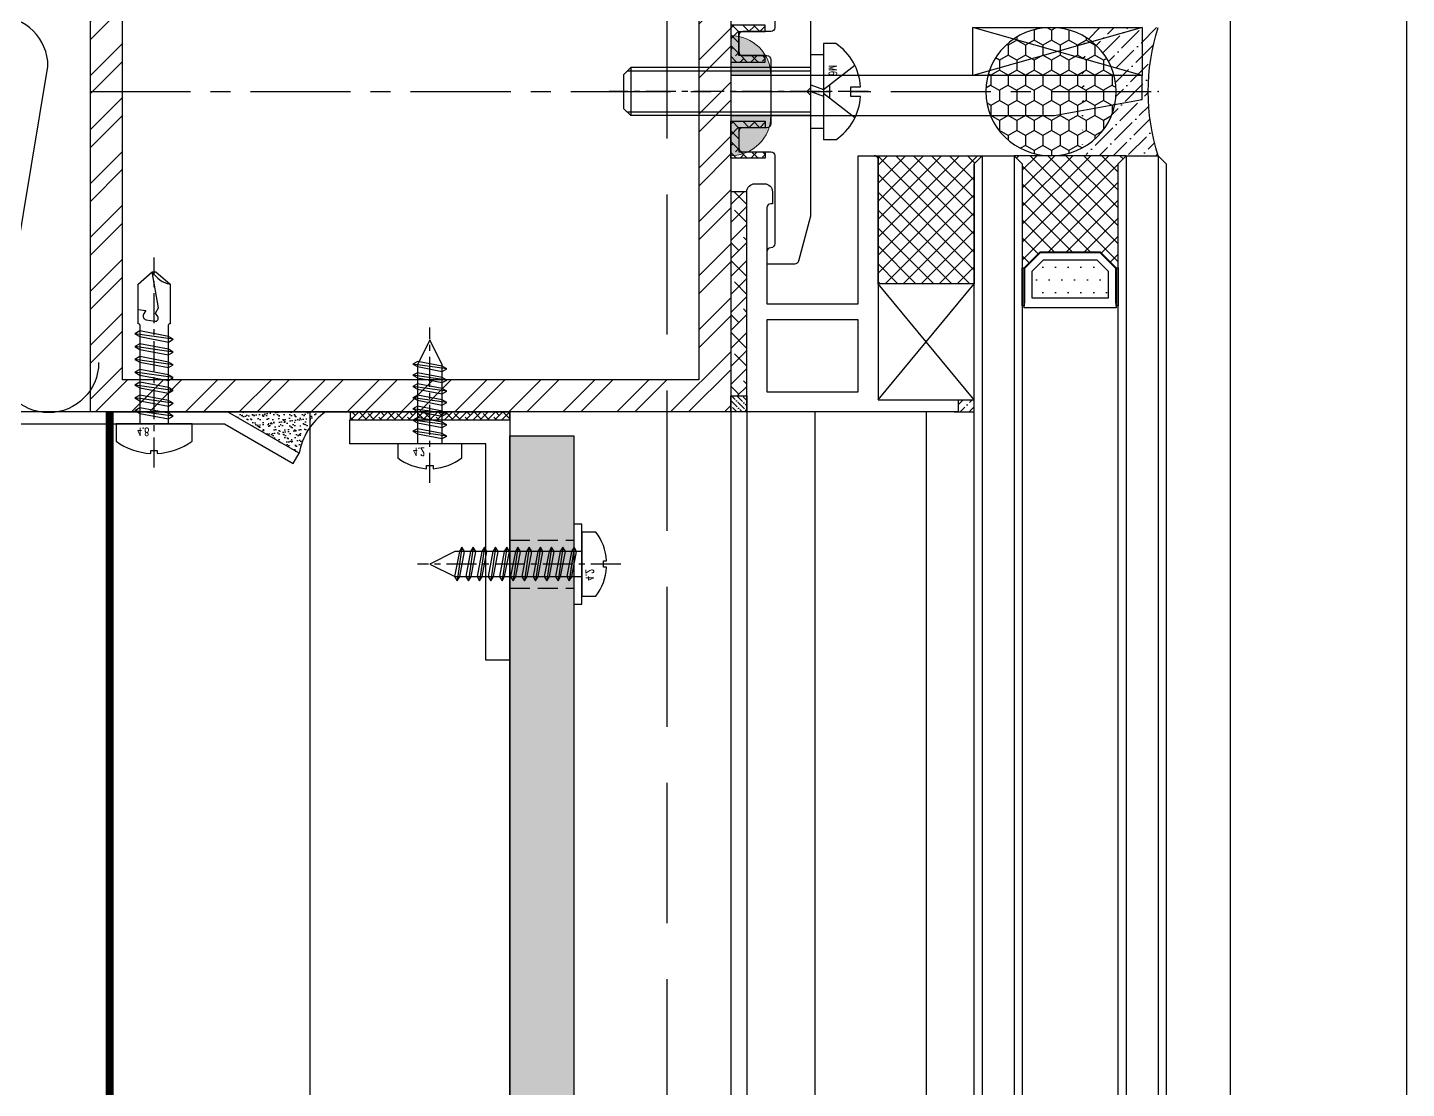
# Model space of a CAD drawing. Extents: x 220580 to 2027826, y -309201 to 71987.
# Drawn here: x 361603.3 to 361775.6, y -153353.8 to -153221.4 of the extents above; entities that cross this region are included whole.
import ezdxf
from ezdxf.enums import TextEntityAlignment as Align

# ---------------------------------------------------------------- set-up
doc = ezdxf.new("R2010")
doc.units = 0
for name, pattern in [('AUSGEZOGEN', [0]), ('CENTER', [2, 1.25, -0.25, 0.25, -0.25]), ('ZN-CENTER', [2, 1.25, -0.25, 0.25, -0.25]), ('ZN-DASH', [0.35, 0.25, -0.1])]:
    doc.linetypes.add(name, pattern=pattern)
for name, color, linetype in [('!ZN1-填充-8', 8, 'Continuous'), ('!ZN3-不锈钢板幕墙-7', 7, 'Continuous'), ('!ZN3-其它材质幕墙-60', 60, 'Continuous'), ('!ZN3-玻璃幕墙-4', 4, 'Continuous'), ('!ZN4-辅助材料-1', 1, 'Continuous'), ('!ZN4-配件-11', 11, 'Continuous'), ('!ZN5-钢材投影-40', 40, 'Continuous'), ('!ZN5-铝材投影-112', 112, 'Continuous'), ('!ZN5-铝材断面-6', 6, 'Continuous'), ('!ZN6-虚线-8', 8, 'ZN-DASH'), ('11紧固件', 11, 'Continuous'), ('2钢材断面', 2, 'Continuous'), ('A_Hatch', 8, 'Continuous'), ('BM', 8, '保温棉'), ('Fill', 8, 'Continuous'), ('ZX', 240, 'CENTER'), ('型材截面颜色', 253, 'Continuous')]:
    doc.layers.add(name, color=color, linetype=linetype)
for name, color, linetype, lineweight in [('0CABR-填充', 8, 'Continuous', 5), ('0CABR-密封材料、垫片', 195, 'Continuous', 9), ('0填充', 8, 'Continuous', 13)]:
    doc.layers.add(name, color=color, linetype=linetype, lineweight=lineweight)
doc.styles.add('DHTEXT-1', font='ROMANS.shx', dxfattribs={"width": 0.7, "bigfont": 'CHINESE.shx'})
doc.linetypes.add('保温棉', pattern='A,0.006248399999999999,-6.2484,[134,ltypeshp.shx,S=6.2484,R=0,X=-6.2484,Y=0],-12.4968,[134,ltypeshp.shx,S=6.2484,R=180,X=6.2484,Y=0],-6.2484', length=24.9998484)

# ---------------------------------------------------------------- blocks, each defined once
blk = doc.blocks.new('20250822090122')
at = {"layer": 'A_Hatch'}
h = blk.add_hatch(dxfattribs=at)
h.set_pattern_fill('ANSI32', color=256)
h.set_pattern_definition([(45, (-80, -40), (-3.367596045400933, 3.367596045400933), []), (45, (-77.75493500000448, -40), (-3.367596045400933, 3.367596045400933), [])])
h.paths.add_polyline_path([(0, 40), (-80, 40), (-80, -40), (0, -40)])
h.paths.add_polyline_path([(-4, 36), (-4, -36), (-76, -36), (-76, 36)], flags=16)
at = {"layer": '2钢材断面'}
for points in [[(-80, 40), (0, 40), (0, -40), (-80, -40)], [(-76, 36), (-4, 36), (-4, -36), (-76, -36)]]:
    blk.add_lwpolyline(points, close=True, dxfattribs=at)
blk = doc.blocks.new('20230625105620')
at = {"layer": '0CABR-填充'}
h = blk.add_hatch(dxfattribs=at)
h.set_pattern_fill('ANSI38', color=256, scale=0.3, angle=90.00000000000001)
h.set_pattern_definition([(135, (669.6330778690171, -11486.45394119481), (-0.6735192090801863, -0.6735192090801866), []), (225, (669.6330778690171, -11486.45394119481), (-0.6735192090801858, -2.02055762724056), [2.38125, -1.42875])])
h.paths.add_polyline_path([(-5.199999999720603, 3.69999999992433), (-5.199999999953434, 4.500000000203727), (-8.5, 4.499999999970896), (-8.49999999976717, 7.499999999970896), (-5.199999999953434, 7.499999999970896), (-5.199999999953434, 8.300000000017462), (-9.49999999976717, 8.300000000017462), (-9.5, 3.69999999992433)])
h = blk.add_hatch(dxfattribs=at)
h.set_pattern_fill('ANSI38', color=256, scale=0.3, angle=90)
h.set_pattern_definition([(135, (669.6330778690754, -11486.45394119481), (-0.6735192090801865, -0.6735192090801864), []), (225, (669.6330778690754, -11486.45394119481), (-0.6735192090801867, -2.020557627240559), [2.38125, -1.42875])])
h.paths.add_polyline_path([(-5.199999999662396, 3.69999999992433), (-5.199999999895226, 4.500000000203727), (-8.499999999941792, 4.499999999970896), (-8.499999999708962, 7.499999999970896), (-5.199999999895226, 7.499999999970896), (-5.199999999895226, 8.300000000017462), (-9.499999999708962, 8.300000000017462), (-9.499999999941792, 3.69999999992433)])
h = blk.add_hatch(dxfattribs=at)
h.set_pattern_fill('ANSI38', color=256, scale=0.3, angle=90.00000000000001)
h.set_pattern_definition([(135, (669.6330778687843, -11498.45394119481), (-0.6735192090801863, -0.6735192090801866), []), (225, (669.6330778687843, -11498.45394119481), (-0.6735192090801858, -2.02055762724056), [2.38125, -1.42875])])
h.paths.add_polyline_path([(-5.199999999953434, -8.30000000007567), (-5.200000000186265, -7.499999999796273), (-8.50000000023283, -7.500000000029104), (-8.5, -4.500000000029104), (-5.200000000186265, -4.500000000029104), (-5.200000000186265, -3.699999999982538), (-9.5, -3.699999999982538), (-9.50000000023283, -8.30000000007567)])
h = blk.add_hatch(dxfattribs=at)
h.set_pattern_fill('ANSI38', color=256, scale=0.3, angle=90)
h.set_pattern_definition([(135, (669.6330778688425, -11498.45394119481), (-0.6735192090801865, -0.6735192090801864), []), (225, (669.6330778688425, -11498.45394119481), (-0.6735192090801867, -2.020557627240559), [2.38125, -1.42875])])
h.paths.add_polyline_path([(-5.199999999895226, -8.30000000007567), (-5.200000000128057, -7.499999999796273), (-8.500000000174623, -7.500000000029104), (-8.499999999941792, -4.500000000029104), (-5.200000000128057, -4.500000000029104), (-5.200000000128057, -3.699999999982538), (-9.499999999941792, -3.699999999982538), (-9.500000000174623, -8.30000000007567)])
at = {"layer": '!ZN4-辅助材料-1'}
for points in [[(-5.199999999662396, 3.69999999992433), (-5.199999999895226, 4.500000000203727), (-8.499999999941792, 4.499999999970896), (-8.499999999708962, 7.499999999970896), (-5.199999999895226, 7.499999999970896), (-5.199999999895226, 8.300000000017462), (-9.499999999708962, 8.300000000017462), (-9.499999999941792, 3.69999999992433), (-5.199999999662396, 3.69999999992433)], [(-5.199999999662396, -3.700000000215368), (-5.199999999895226, -4.500000000261934), (-8.499999999941792, -4.500000000261934), (-8.499999999708962, -7.500000000029104), (-5.199999999895226, -7.500000000261934), (-5.199999999895226, -8.30000000007567), (-9.499999999708962, -8.30000000007567), (-9.499999999941792, -3.699999999982538), (-5.199999999662396, -3.700000000215368)]]:
    blk.add_lwpolyline(points, dxfattribs=at)
at = {"layer": '!ZN5-铝材投影-112'}
blk.add_lwpolyline([(-4.499999999767169, 3.999999999970896), (-4.5, -4.000000000029104, -0.4142135623702536), (-4.999999999767169, -4.500000000029104), (-7.999999999767169, -4.500000000029104, 0.414213562373095), (-8.49999999976717, -5.000000000029104), (-8.49999999976717, -7.000000000029104, 0.414213562373095), (-7.999999999767169, -7.500000000029104), (-4.499999999476131, -7.500000000025466, -0.414213562373095), (-3.999999999476131, -8.000000000025466), (-3.999999999476131, -19.00000000002547, -0.414213562373095), (-4.499999999476131, -19.50000000002547, 0.414213562373095), (-4.999999999476131, -20.00000000002547), (-4.999999999476131, -21.50000000002547), (-1.491358648519963, -21.5000000000291, 0.3394542588629411), (-1.008395735407248, -21.12940952254576), (0.5, -15.5000000000291), (0.5, -0.5000000000291038), (0, -2.91038304567337e-11), (0.5, 0.4999999999708962), (0.5000000002328306, 15.4999999999709), (-1.008395735174417, 21.12940952248755, 0.3394542588629411), (-1.491358648519963, 21.4999999999709), (-4.999999999476131, 21.49999999996726), (-4.999999999476131, 19.99999999996726, 0.414213562373095), (-4.499999999476131, 19.49999999996726, -0.414213562373095), (-3.999999999476131, 18.99999999996726), (-3.999999999476131, 7.999999999967258, -0.414213562373095), (-4.499999999476131, 7.499999999967258), (-7.999999999767169, 7.499999999970896, 0.414213562373095), (-8.49999999976717, 6.999999999970896), (-8.49999999976717, 4.999999999970896, 0.414213562373095), (-7.999999999767169, 4.499999999970896), (-4.999999999767169, 4.499999999970896, -0.4142135623688329), (-4.499999999767169, 3.999999999970896)], format="xyb", close=True, dxfattribs=at)
at = {"layer": '0CABR-密封材料、垫片'}
for points in [[(-5.199999999720603, 3.69999999992433), (-5.199999999953434, 4.500000000203727), (-8.5, 4.499999999970896), (-8.49999999976717, 7.499999999970896), (-5.199999999953434, 7.499999999970896), (-5.199999999953434, 8.300000000017462), (-9.49999999976717, 8.300000000017462), (-9.5, 3.69999999992433), (-5.199999999720603, 3.69999999992433)], [(-5.199999999720603, -3.700000000215368), (-5.199999999953434, -4.500000000261934), (-8.5, -4.500000000261934), (-8.49999999976717, -7.500000000029104), (-5.199999999953434, -7.500000000261934), (-5.199999999953434, -8.30000000007567), (-9.49999999976717, -8.30000000007567), (-9.5, -3.699999999982538), (-5.199999999720603, -3.700000000215368)]]:
    blk.add_lwpolyline(points, dxfattribs=at)
blk = doc.blocks.new('*U610')
at = {"linetype": 'ByBlock', "ltscale": 10}
for p, q in [((-3.099760062443238, 5.999999999999091), (-1.5997600624396, 5.999999999999091)), ((-1.5997600624396, -5.999999999999091), (-1.5997600624396, 5.999999999999091)), ((-1.5997600624396, -4.620044984873882), (-1.5997600624396, 4.620044984872013)), ((-1.5997600624396, 4.620044984872013), (0, 4.620044984872013)), ((0, 4.620044984872013), (0, -4.620044984873882)), ((-5.512308570388996, 3.264313849224891), (-1.5997600624396, 0.2324707128979036)), ((2.220446049250313e-16, 3.000000000002645), (22.5002399375644, 3.000000000000339)), ((2.220446049250313e-16, 2.55000000000389), (22.95023993756877, 2.549999999997793)), ((22.50023993756076, -2.999999999986928), (22.50023993755713, 3.000000000014891)), ((22.50023993755713, 3.000000000014891), (23.40023993755858, 2.100000000013436)), ((23.40023993756222, -2.100000000009119), (23.40023993755858, 2.100000000013436)), ((-6.199760062438145, 0.5999999999958163), (-4.999760062433779, 0.5999999999976353)), ((-4.999760062433779, 0.5999999999976353), (-4.999760062433779, -0.5999999999994543)), ((-2.359507198434585, 0.8212005739923881), (-2.359507198434585, -0.8212005739890408)), ((0, -9.343636975245317e-13), (-1.5997600624396, 0.5822434348437788)), ((-4.999760062433779, -0.5999999999994543), (-6.200041946336569, -0.6000000000067303)), ((-5.512308570388996, -3.264313849219434), (-1.5997600624396, -0.2324707128950645)), ((-0.0001236077368957922, -0.834518847842471), (-1.599883670176496, -0.2522754129977578)), ((0, -2.549999999996544), (22.95023993757604, -2.549999999997114)), ((2.220446049250313e-16, -2.999999999997355), (22.50023993756804, -2.999999999999661)), ((22.50023993755713, -3.000000000014213), (23.40023993755858, -2.100000000012757)), ((0, -4.620044984873882), (-1.5997600624396, -4.620044984873882)), ((-3.0997600624396, -5.999999999999091), (-1.5997600624396, -5.999999999999091))]:
    blk.add_line(p, q, dxfattribs=at)
at = {"color": 0, "linetype": 'ZN-CENTER', "ltscale": 3}
blk.add_line((-7.149760062439595, 2.968965134506063e-13), (25.2002399375604, 2.456684181638768e-12), dxfattribs=at)
at = {"linetype": 'ByBlock', "ltscale": 10}
for centre, radius, start, end in [((0.6289204536260513, 0.2696463704114649), 6.836666666661672, 123.0516276806388, 177.2303399897559), ((0.6289204536260513, -0.2696463704151029), 6.836666666662514, 182.7696600102441, 236.9483723193611)]:
    blk.add_arc(centre, radius, start, end, dxfattribs=at)
at = {"layer": 'Defpoints', "color": 0, "ltscale": 10, "style": 'DHTEXT-1', "width": 0.7}
blk.add_text('M6', height=1, rotation=90, dxfattribs=at).set_placement((-2.254738332375523, -2.651439335049475), align=Align.CENTER)
blk = doc.blocks.new('16胶缝')
at = {"layer": '!ZN1-填充-8', "ltscale": 0.1}
h = blk.add_hatch(dxfattribs=at)
h.set_pattern_fill('HONEY', color=256, scale=10, style=0)
h.set_pattern_definition([(4.818975183877585e-15, (-19679.56000236233, -11324.37131966545), (1.875, 1.08253175), [1.25, -2.5]), (120, (-19679.56000236233, -11324.37131966545), (-1.874999995903225, 1.082531757095823), [1.249999999999998, -2.499999999999997]), (60.00000000000003, (-19679.56000236233, -11324.37131966545), (4.096775418904741e-09, 2.165063507095822), [-2.499999999999998, 1.249999999999999])])
edge = h.paths.add_edge_path()
edge.add_ellipse((8.000000000182808, 13.40127735032729), major_axis=(-1.852811262691897e-12, -8.148750109612592), ratio=0.9817456533069091, start_angle=0, end_angle=360)
h = blk.add_hatch(dxfattribs=at)
h.set_pattern_fill('ANSI36', color=256, scale=10, style=0)
h.set_pattern_definition([(45.00000000000003, (-19679.575386873, -11324.37131966545), (0.6629126073623883, 2.430679560328756), [3.125, -0.625, 0, -0.625])])
edge = h.paths.add_edge_path()
edge.add_ellipse((8.015384510843433, 13.40127735032729), major_axis=(0.8733517820453444, 8.103544729698486), ratio=0.9813319895029027, start_angle=124.6262873536864, end_angle=247.3977371599691, ccw=False)
edge.add_arc((0.0005942590132690384, 10.19757702908555), 1.197577176534192, 269.97156881858757, 324.48671338471985, ccw=False)
edge.add_line((1.455191522836685e-11, 8.999999999992724), (1.091393642127514e-11, -1.818989403545856e-12))
edge.add_arc((8.000000000015461, -24.92179927315374), 26.17434008740905, 432.2031562990745, 467.7968437009381, ccw=False)
edge.add_line((16.00000000001455, 0), (16.00000000001091, 9.000000000003638))
edge.add_arc((16.00645417175474, 10.22705133927502), 1.227068313314542, 216.5905572920867, 269.6986325029304, ccw=False)
at = {"layer": '!ZN4-辅助材料-1', "color": 1, "ltscale": 0.1}
blk.add_arc((8.000000000014552, -24.92179927313555), 26.17434008739207, 72.20315629866607, 107.7968437013339, dxfattribs=at)
blk.add_ellipse((8.000000000182808, 13.40127735032729), major_axis=(-1.852811262691897e-12, -8.148750109612592), ratio=0.9817456533069091, dxfattribs=at)
blk.add_point((8.000000000014552, 7.275957614183426e-12), dxfattribs=at)
blk = doc.blocks.new('胶缝断面')
at = {"color": 7, "ltscale": 0.1, "extrusion": (0, 0, -1), "zscale": -1, "rotation": 180}
blk.add_blockref('16胶缝', (8, 5.456968210637569e-12), dxfattribs=at)
blk = doc.blocks.new('20230625110549')
at = {"layer": '!ZN1-填充-8', "ltscale": 20}
h = blk.add_hatch(color=256, dxfattribs=at)
h.dxf.hatch_style = 1
h.paths.add_polyline_path([(0, 5), (0, 0), (5, 0, 0.4142135623730951)])
at = {"layer": '0CABR-填充', "ltscale": 20}
blk.add_line((0, 0), (0, 5), dxfattribs=at)
blk.add_arc((0, 0), 5, 0, 90, dxfattribs=at)
blk = doc.blocks.new('20250822103150', base_point=(-89262.55327602196, -87415.13117897836))
at = {"layer": '!ZN4-辅助材料-1'}
blk.add_lwpolyline([(-89131.15327524142, -87413.13117784284), (-89152.31959590278, -87413.13230322828), (-89152.31959575377, -87407.13276996238), (-89131.15327509241, -87407.13164457693), (-89131.15327524142, -87413.13117784284), (-89152.31959575377, -87407.13276996238), (-89131.15327509241, -87407.13164457693), (-89152.31959590278, -87413.13230322828)], dxfattribs=at)
at = {"layer": '!ZN5-钢材投影-40'}
blk.add_lwpolyline([(-89142.15327716633, -87418.13194908516), (-89131.15327524142, -87416.13194908516), (-89131.15327524142, -87413.13117784284), (-89182.55327602196, -87413.13117784284), (-89182.55327602196, -87418.13117784284), (-89142.14942095472, -87418.13117784284)], close=True, dxfattribs=at)
at = {"layer": '0CABR-填充', "ltscale": 20}
blk.add_blockref('20230625110549', (-89182.55327602196, -87413.13117784284), dxfattribs=at)
at = {"layer": '0CABR-填充', "ltscale": 20, "xscale": -1, "rotation": 180}
blk.add_blockref('20230625110549', (-89182.55327602196, -87418.1311778428), dxfattribs=at)
blk = doc.blocks.new('20240131155736')
at = {"layer": '!ZN1-填充-8'}
h = blk.add_hatch(dxfattribs=at)
h.set_pattern_fill('ANSI36', color=256, scale=0.5, angle=270, style=0)
h.set_pattern_definition([(315, (4155.516182055328, -11794.82250172619), (1.543481520808761, -0.4209495056751171), [1.984375, -0.396875, 0, -0.396875])])
h.paths.add_polyline_path([(-0.7497986001617392, 0.7500036128367356), (-0.7497986001617392, -0.7500036128367356), (1.250202532093681, -0.7500036128367356), (1.250202532093681, 0.7500036128367356)])
at = {"layer": '!ZN4-辅助材料-1', "linetype": 'AUSGEZOGEN'}
blk.add_line((-1.250202532108233, 0.749996387068677), (1.250202532108233, 0.7500036128367356), dxfattribs=at)
blk = doc.blocks.new('20240131160147')
at = {"layer": '!ZN5-铝材断面-6'}
blk.add_lwpolyline([(-3.359996820086963, 1.24972521692689), (-3.360017300714389, 19.749725232934), (-0.8600173007143894, 19.749725232934), (-0.8599968200869625, -10.750274787526), (9.139988671027822, -10.75027476862306), (9.139988671027822, -12.25027476862306), (-17.2600001134706, -12.25027476875402), (-17.2600001134706, 15.24972523121687, -0.414213562373095), (-16.2600001134706, 16.24972523121687), (-15.06000012539153, 16.24972523121687, -0.414213562373095), (-14.06000012539153, 15.24972523121687), (-14.06000012539153, 13.74972523121687), (-14.2600001134706, 13.74972523121687, 0.414213562373095), (-14.7600001134706, 13.24972523121687), (-14.7600001134706, 1.249725235698861)], format="xyb", close=True, dxfattribs=at)
blk.add_lwpolyline([(-14.7600001134706, -0.7502747643011389), (-14.7600001134706, -9.750274768754025), (-3.359996820086963, -9.750274787525996), (-3.359996820086963, -0.7502747830731096)], close=True, dxfattribs=at)
at = {"layer": '!ZN1-填充-8', "ltscale": 50, "xscale": -1, "rotation": 180}
blk.add_blockref('20240131155736', (9.889797354408074, -11.50027115578996), dxfattribs=at)
blk = doc.blocks.new('20250822102610', base_point=(-89164.55327459493, -87453.63117898782))
at = {"layer": '!ZN1-填充-8'}
h = blk.add_hatch(dxfattribs=at)
h.set_pattern_fill('ANSI37', color=256, angle=-1.272221872585407e-14, style=0)
h.set_pattern_definition([(44.99999999999999, (0, 0), (-1.122532015133644, 1.122532015133644), []), (135, (0, 0), (-1.122532015133644, -1.122532015133644), [])])
edge = h.paths.add_edge_path()
edge.add_line((-89165.05327484866, -87423.13117512563), (-89151.55327484867, -87423.13118085341))
edge.add_line((-89151.55327484867, -87423.13118085341), (-89152.55327484867, -87424.13118000627))
edge.add_line((-89152.55327484867, -87424.13118000627), (-89152.55327484867, -87439.13118438769))
edge.add_line((-89152.55327484867, -87439.13118438769), (-89164.55327484867, -87439.13117682973))
edge.add_line((-89164.55327484867, -87439.13117682973), (-89164.55327484867, -87423.63117784967))
edge.add_arc((-89165.05327484867, -87423.63117512563), 0.5000000000074204, 359.9996878473482, 449.9999999983324)
at = {"layer": '!ZN1-填充-8', "ltscale": 100}
for p, q in [((-89152.5532746931, -87453.63117898782), (-89164.55327484867, -87439.13117682973)), ((-89164.55327459493, -87453.63117898782), (-89152.55327484867, -87439.13118438756))]:
    blk.add_line(p, q, dxfattribs=at)
at = {"layer": '!ZN4-辅助材料-1', "linetype": 'AUSGEZOGEN'}
blk.add_lwpolyline([(-89165.05327484866, -87423.13117512563), (-89151.55327484867, -87423.13118085341), (-89152.55327484867, -87424.13118000627), (-89152.55327484867, -87439.13118438769), (-89164.55327484867, -87439.13117682973), (-89164.55327484867, -87423.63117784967, 0.4142151580810171), (-89165.05327484866, -87423.13117512563), (-89165.05327484866, -87423.13117512563)], format="xyb", dxfattribs=at)
blk.add_lwpolyline([(-89152.55327484867, -87439.13118438768), (-89164.55327467559, -87439.13117716176), (-89164.55327469764, -87442.13117353823)], dxfattribs=at)
blk.add_lwpolyline([(-89164.55327459965, -87439.13117716176), (-89164.55327459493, -87453.63117898782), (-89152.5532746931, -87453.63117898782), (-89152.55327469783, -87439.13117716176)], close=True, dxfattribs=at)
blk = doc.blocks.new('20250822103338', base_point=(-89182.55327602196, -87455.13117897836))
at = {"layer": '0填充'}
h = blk.add_hatch(dxfattribs=at)
h.set_pattern_fill('ANSI38', color=256, angle=360, style=0)
h.set_pattern_definition([(45, (0, 0), (-1.122532015133644, 1.122532015133644), []), (134.9999999999999, (0, 0), (-3.367596045400932, 1.122532015133645), [3.96875, -2.38125])])
h.paths.add_polyline_path([(-89182.553276022, -87453.13117897836), (-89180.55327602198, -87453.13117897836), (-89180.55327602211, -87427.6311789784), (-89182.55327602211, -87427.6311789784)])
at = {"layer": '型材截面颜色', "ltscale": 60}
h = blk.add_hatch(dxfattribs=at)
h.set_pattern_fill('ANSI36', color=256, scale=0.3, angle=90.00000000000001)
h.set_pattern_definition([(135, (0, 0), (-0.9260889124852567, 0.2525697034050699), [1.190625, -0.238125, 0, -0.238125])])
h.paths.add_polyline_path([(-89182.55327602196, -87455.13117898106), (-89182.55327602196, -87453.13104161006), (-89180.55326710995, -87453.1311102956), (-89180.55326710995, -87455.13124766659)])
at = {"layer": '!ZN4-辅助材料-1'}
for points in [[(-89180.55327602195, -87427.6311789784), (-89182.55327602195, -87427.6311789784), (-89182.55327602196, -87453.13117897836), (-89180.55327602196, -87453.13117897836)], [(-89182.55327602196, -87455.13117897836), (-89182.55327602196, -87453.13104160737), (-89180.55326570052, -87453.13103338321), (-89180.55326570052, -87455.1311707542)]]:
    blk.add_lwpolyline(points, close=True, dxfattribs=at)
at = {"layer": '0CABR-密封材料、垫片'}
blk.add_lwpolyline([(-89180.55327602195, -87427.6311789784), (-89182.55327602195, -87427.6311789784), (-89182.55327602196, -87455.13117897836), (-89180.55327602196, -87455.13117897836)], close=True, dxfattribs=at)
blk = doc.blocks.new('20250822103828')
at = {"layer": '!ZN4-辅助材料-1', "ltscale": 100}
for name, p in [('20250822102610', (18.40000010126096, 1.499999990541255)), ('20250822103338', (0, 0))]:
    blk.add_blockref(name, p, dxfattribs=at)
at = {"layer": '!ZN6-虚线-8', "ltscale": 50}
blk.add_blockref('20240131160147', (19.26000011348515, 12.25027476875402), dxfattribs=at)
blk = doc.blocks.new('*U2032')
at = {"layer": '!ZN1-填充-8'}
h = blk.add_hatch(dxfattribs=at)
h.set_pattern_fill('ANSI37', color=256, scale=0.5, style=0)
h.set_pattern_definition([(45, (104147.152268232, 29987.51196815458), (-1.122532015133644, 1.122532015133644), []), (135, (104147.152268232, 29987.51196815458), (-1.122532015133644, -1.122532015133644), [])])
h.paths.add_polyline_path([(-5.000001026521204, -7.999999998435669), (-19.0000010265212, -7.999999998435669), (-18.0000010265212, -8.99999999843567), (-18.0000010265212, -21.99999999843567), (-17.7500010265212, -21.99999999843567), (-15.7500010265212, -19.99999999843567), (-8.250001026521204, -19.99999999843567), (-6.250001026521204, -21.99999999843567), (-6.000001026521204, -21.99999999843567), (-6.000001026521204, -8.99999999843567)])
for points in [[(-18, -26.75000102790364), (-18, -22.00000102790364), (-17.75, -22.00000102790364), (-17.75, -26.75000102790364)], [(-6.25, -26.75000102790364), (-6.25, -22.00000102790364), (-6, -22.00000102790364), (-6, -26.75000102790364)]]:
    blk.add_hatch(color=256, dxfattribs=at).paths.add_polyline_path(points)
h = blk.add_hatch(dxfattribs=at)
h.set_pattern_fill('DOTS', color=8, angle=-1.272221872585407e-14, style=0)
h.set_pattern_definition([(0, (104147.152268232, 29987.51196815458), (0.7937500000000003, 1.5875), [0, -1.5875])])
h.paths.add_polyline_path([(-15.33578673216107, -21.00000143289799), (-8.664213388663484, -21.00000143289799), (-7.249997335646185, -22.41421748591165), (-7.249997335646185, -25.80000143289726), (-16.74999733564619, -25.80000143289726), (-16.74999733564619, -22.41421203638674)])
for p, q in [((-23, -8.000001027907274), (-23.00000000001455, -774.9999999505708)), ((-19.00000102947524, -7.999999998435669), (-19.00000102947524, -774.9999989211028)), ((-4.999999091349309, -7.999999998435669), (-4.999999091363861, -774.9999989211028)), ((-1.000000120824552, -8.000001027907274), (-1.000000120839104, -774.9999999505708))]:
    blk.add_line(p, q, dxfattribs=at)
at = {"layer": '!ZN3-玻璃幕墙-4'}
for points in [[(-24.00000000001455, -774.9999999505708), (-24, -9.000001027907274), (-23, -8.000001027907274), (-19, -8.000001027907274), (-18, -9.000001027907274), (-18.00000000001455, -774.9999999505708)], [(-6.000000000014552, -774.9999999505708), (-6, -9.000001027903636), (-5, -8.000001027903636), (-1, -8.000001027903636), (0, -9.000001027903636), (-1.455191522836685e-11, -774.9999999505708)]]:
    blk.add_lwpolyline(points, dxfattribs=at)
at = {"layer": '!ZN4-辅助材料-1'}
for points in [[(-5.000001026521204, -7.999999998435669), (-19.0000010265212, -7.999999998435669), (-18.0000010265212, -8.99999999843567), (-18.0000010265212, -21.99999999843567), (-17.7500010265212, -21.99999999843567), (-15.7500010265212, -19.99999999843567), (-8.250001026521204, -19.99999999843567), (-8.250001026521204, -19.99999999843567), (-6.250001026521204, -21.99999999843567), (-6.000001026521204, -21.99999999843567), (-6.000001026521204, -8.99999999843567), (-5.000001026521204, -7.999999998435669)], [(-15.74999993958045, -20.00000102790364), (-8.250000060419552, -20.00000102790364), (-6.250000060419552, -22.00000102790364), (-6.250000060419552, -27.00000102790364), (-17.75000006041955, -27.00000102790364), (-17.75000006041955, -22.00000102790364)], [(-18, -26.75000102790364), (-18, -22.00000102790364), (-17.75, -22.00000102790364), (-17.75, -26.75000102790364)], [(-15.33578673216107, -21.00000143289799), (-8.664213388663484, -21.00000143289799), (-7.249997335646185, -22.41421748591165), (-7.249997335646185, -25.80000143289726), (-16.74999733564619, -25.80000143289726), (-16.74999733564619, -22.41421203638674)], [(-6.25, -26.75000102790364), (-6.25, -22.00000102790364), (-6, -22.00000102790364), (-6, -26.75000102790364)]]:
    blk.add_lwpolyline(points, close=True, dxfattribs=at)
blk.add_lwpolyline([(-17.74999853286135, -26.40000038206927), (-17.65000006041373, -26.40000038206927), (-17.65000006041373, -22.04142079812664), (-15.70857608562801, -20.09999682333728), (-8.291423709393712, -20.09999682333728), (-6.349998532867176, -22.04142199986745), (-6.349998532867176, -26.40000102790509), (-6.250000060419552, -26.40000102790509), (-6.349998532867176, -26.40000102790509)], dxfattribs=at)
at = {"layer": '!ZN5-钢材投影-40', "ltscale": 0.3}
blk.add_line((-54.39999999999418, 624.1576055331425), (-54.39999999999418, -774.9999999505708), dxfattribs=at)
at = {"layer": '!ZN5-铝材投影-112'}
for p, q in [((7.999997113627614, 624.1576055331425), (7.999997113627614, -774.9999999505708)), ((30.0000000448199, 624.1576055331425), (30.0000000448199, -774.9999999505708)), ((-52.40170605068852, -39.99999999995634), (-52.40170605068852, -774.9999999505708)), ((-43.9017349172791, -39.99999999995634), (-43.9017349172791, -774.9999999505708)), ((-30.00001585268183, -39.99999999995634), (-30.00001585268183, -774.9999999505708))]:
    blk.add_line(p, q, dxfattribs=at)
at = {"layer": '!ZN6-虚线-8', "color": 8, "linetype": 'ZN-DASH', "ltscale": 70}
blk.add_line((-62.39999999999418, 624.1576055331425), (-62.39999999999418, -774.9999999505708), dxfattribs=at)
at = {"layer": 'Defpoints', "color": 250}
for p in [(-24.00000205304241, -8.000001027903636), (-18, -7.999999998435669), (-6, -7.999999998435669), (0, -8.000001027903636), (-6.000001026521204, -20.00000102790364)]:
    blk.add_point(p, dxfattribs=at)
at = {"layer": 'ZX', "ltscale": 10}
blk.add_line((-134.3999999999942, 0), (0, 0), dxfattribs=at)
at = {"layer": '!ZN4-辅助材料-1', "ltscale": 100}
for name, p in [('20250822103150', (-134.3999999999942, 0)), ('20250822103828', (-54.39999999999418, -40))]:
    blk.add_blockref(name, p, dxfattribs=at)
at = {"layer": '!ZN4-辅助材料-1', "rotation": 270}
blk.add_blockref('胶缝断面', (-1.000000120824552, 1.2082455214113e-07), dxfattribs=at)
at = {"layer": '!ZN4-配件-11', "color": 1, "rotation": 180}
blk.add_blockref('*U610', (-44.40000000005239, 1.557054929435253e-09), dxfattribs=at)
at = {"layer": '!ZN5-铝材断面-6', "ltscale": 100}
blk.add_blockref('20250822090122', (-54.39999999999418, 0), dxfattribs=at)
at = {"layer": '0CABR-填充', "ltscale": 20}
blk.add_blockref('20230625105620', (-44.9000000001688, 0), dxfattribs=at)
blk = doc.blocks.new('*U2091')
at = {"linetype": 'ByBlock', "ltscale": 10}
for p, q in [((0.9859588387780631, 2.110000000000021), (1.57904116122194, -2.110000000000007)), ((2.385958838778063, 2.109999999999977), (2.97904116122194, -2.110000000000051)), ((3.785958838778063, 2.109999999999933), (4.37904116122194, -2.110000000000094)), ((5.185958838778062, 2.109999999999889), (5.779041161221939, -2.110000000000138)), ((6.585958838778063, 2.109999999999845), (7.17904116122194, -2.110000000000182)), ((7.985958838778063, 2.109999999999801), (8.57904116122194, -2.110000000000226)), ((9.385958838778063, 2.109999999999757), (9.97904116122194, -2.11000000000027)), ((0, 1.550000000000024), (9.895000016689004, 1.549999999999739)), ((9.895000016689004, 1.549999999999739), (13, -2.927436071331612e-13)), ((9.895000016689004, -1.550000000000255), (0, -1.549999999999945)), ((13, -2.927436071331612e-13), (9.895000016689004, -1.550000000000255))]:
    blk.add_line(p, q, dxfattribs=at)
at = {"color": 0, "linetype": 'CENTER', "ltscale": 3}
blk.add_line((-4.851510917911964, 2.913225216616411e-13), (14.54315256367451, -8.526512829121202e-15), dxfattribs=at)
at = {"linetype": 'ByBlock', "ltscale": 10}
blk.add_lwpolyline([(-3.087680633323398, 0.4000000000000909, -0.1514667514007003), (-1.723475382979757, 4), (0, 4), (0, -4), (-1.723475382979757, -4, -0.1514667514007005), (-3.087680633323398, -0.4000000000000892), (-2.699999999999932, -0.3999999999999773), (-2.699999999999932, 0.4000000000000341)], format="xyb", close=True, dxfattribs=at)
for points in [[(1.255725010475717, -1.549999999999976), (0.6626426880318403, 1.550000000000018), (0.9859588387779494, 2.109999999999935), (1.309274989524115, 1.550000000000018), (1.902357311968163, -1.549999999999976), (1.57904116122194, -2.10999999999995)], [(2.655725010475717, -1.55000000000002), (2.06264268803184, 1.549999999999975), (2.385958838777949, 2.109999999999892), (2.709274989524115, 1.549999999999975), (3.302357311968163, -1.55000000000002), (2.97904116122194, -2.109999999999994)], [(4.055725010475717, -1.550000000000064), (3.46264268803184, 1.549999999999931), (3.785958838777949, 2.109999999999848), (4.109274989524115, 1.549999999999931), (4.702357311968163, -1.550000000000064), (4.37904116122194, -2.110000000000038)], [(5.455725010475716, -1.550000000000108), (4.86264268803184, 1.549999999999887), (5.185958838777949, 2.109999999999804), (5.509274989524115, 1.549999999999887), (6.102357311968162, -1.550000000000108), (5.779041161221939, -2.110000000000082)], [(6.855725010475717, -1.550000000000152), (6.26264268803184, 1.549999999999843), (6.585958838777949, 2.10999999999976), (6.909274989524115, 1.549999999999843), (7.502357311968162, -1.550000000000152), (7.17904116122194, -2.110000000000126)], [(8.255725010475718, -1.550000000000196), (7.66264268803184, 1.549999999999799), (7.985958838777949, 2.109999999999716), (8.309274989524116, 1.549999999999799), (8.902357311968164, -1.550000000000196), (8.57904116122194, -2.11000000000017)], [(9.655725010475717, -1.55000000000024), (9.06264268803184, 1.549999999999755), (9.385958838777949, 2.109999999999672), (9.709274989524115, 1.549999999999755), (10.30235731196816, -1.55000000000024), (9.97904116122194, -2.110000000000213)]]:
    blk.add_lwpolyline(points, close=True, dxfattribs=at)
at = {"layer": 'Defpoints', "color": 0, "ltscale": 10, "style": 'DHTEXT-1', "width": 0.7}
blk.add_text('4.2', height=1, rotation=90, dxfattribs=at).set_placement((-0.4943080637851551, -1.360906739295894), align=Align.CENTER)
blk = doc.blocks.new('*U2090')
at = {"linetype": 'ByBlock', "ltscale": 10}
for p, q in [((0.9859588387780631, 2.110000000000021), (1.57904116122194, -2.110000000000007)), ((2.385958838778063, 2.109999999999994), (2.97904116122194, -2.110000000000034)), ((3.785958838778063, 2.109999999999967), (4.37904116122194, -2.110000000000061)), ((5.185958838778062, 2.10999999999994), (5.779041161221939, -2.110000000000087)), ((6.585958838778063, 2.109999999999913), (7.17904116122194, -2.110000000000114)), ((7.985958838778063, 2.109999999999886), (8.57904116122194, -2.110000000000142)), ((9.385958838778063, 2.109999999999859), (9.97904116122194, -2.110000000000168)), ((10.78595883877806, 2.109999999999832), (11.37904116122194, -2.110000000000196)), ((12.18595883877806, 2.109999999999805), (12.77904116122194, -2.110000000000222)), ((13.58595883877806, 2.109999999999778), (14.17904116122194, -2.110000000000249)), ((14.98595883877806, 2.109999999999751), (15.57904116122194, -2.110000000000277)), ((0, 1.550000000000024), (15.895000016689, 1.549999999999744)), ((15.895000016689, 1.549999999999744), (19, -2.884803507186006e-13)), ((15.895000016689, -1.550000000000251), (0, -1.549999999999945)), ((19, -2.884803507186006e-13), (15.895000016689, -1.550000000000251))]:
    blk.add_line(p, q, dxfattribs=at)
at = {"color": 0, "linetype": 'CENTER', "ltscale": 3}
blk.add_line((-4.851510917911964, 2.913225216616411e-13), (20.54315256367451, -4.2632564145606e-15), dxfattribs=at)
at = {"linetype": 'ByBlock', "ltscale": 10}
blk.add_lwpolyline([(-3.087680633323398, 0.4000000000000909, -0.1514667514007003), (-1.723475382979757, 4), (0, 4), (0, -4), (-1.723475382979757, -4, -0.1514667514007005), (-3.087680633323398, -0.4000000000000892), (-2.699999999999932, -0.3999999999999773), (-2.699999999999932, 0.4000000000000341)], format="xyb", close=True, dxfattribs=at)
for points in [[(1.255725010475717, -1.549999999999976), (0.6626426880318403, 1.550000000000018), (0.9859588387779494, 2.109999999999935), (1.309274989524115, 1.550000000000018), (1.902357311968163, -1.549999999999976), (1.57904116122194, -2.10999999999995)], [(2.655725010475717, -1.550000000000003), (2.06264268803184, 1.549999999999991), (2.385958838777949, 2.109999999999908), (2.709274989524115, 1.549999999999991), (3.302357311968163, -1.550000000000003), (2.97904116122194, -2.109999999999977)], [(4.055725010475717, -1.55000000000003), (3.46264268803184, 1.549999999999965), (3.785958838777949, 2.109999999999881), (4.109274989524115, 1.549999999999965), (4.702357311968163, -1.55000000000003), (4.37904116122194, -2.110000000000004)], [(5.455725010475716, -1.550000000000057), (4.86264268803184, 1.549999999999937), (5.185958838777949, 2.109999999999855), (5.509274989524115, 1.549999999999937), (6.102357311968162, -1.550000000000057), (5.779041161221939, -2.110000000000031)], [(6.855725010475717, -1.550000000000084), (6.26264268803184, 1.549999999999911), (6.585958838777949, 2.109999999999828), (6.909274989524115, 1.549999999999911), (7.502357311968162, -1.550000000000084), (7.17904116122194, -2.110000000000058)], [(8.255725010475718, -1.550000000000111), (7.66264268803184, 1.549999999999883), (7.985958838777949, 2.1099999999998), (8.309274989524116, 1.549999999999883), (8.902357311968164, -1.550000000000111), (8.57904116122194, -2.110000000000085)], [(9.655725010475717, -1.550000000000138), (9.06264268803184, 1.549999999999857), (9.385958838777949, 2.109999999999774), (9.709274989524115, 1.549999999999857), (10.30235731196816, -1.550000000000138), (9.97904116122194, -2.110000000000111)], [(11.05572501047572, -1.550000000000165), (10.46264268803184, 1.54999999999983), (10.78595883877795, 2.109999999999746), (11.10927498952411, 1.54999999999983), (11.70235731196816, -1.550000000000165), (11.37904116122194, -2.110000000000139)], [(12.45572501047572, -1.550000000000192), (11.86264268803184, 1.549999999999803), (12.18595883877795, 2.10999999999972), (12.50927498952412, 1.549999999999803), (13.10235731196816, -1.550000000000192), (12.77904116122194, -2.110000000000166)], [(13.85572501047572, -1.550000000000219), (13.26264268803184, 1.549999999999776), (13.58595883877795, 2.109999999999693), (13.90927498952411, 1.549999999999776), (14.50235731196816, -1.550000000000219), (14.17904116122194, -2.110000000000193)], [(15.25572501047572, -1.550000000000246), (14.66264268803184, 1.549999999999749), (14.98595883877795, 2.109999999999665), (15.30927498952412, 1.549999999999749), (15.90235731196816, -1.550000000000246), (15.57904116122194, -2.11000000000022)]]:
    blk.add_lwpolyline(points, close=True, dxfattribs=at)
at = {"layer": 'Defpoints', "color": 0, "ltscale": 10, "style": 'DHTEXT-1', "width": 0.7}
blk.add_text('4.2', height=1, rotation=90, dxfattribs=at).set_placement((-0.4943080637851551, -1.360906739295894), align=Align.CENTER)
blk = doc.blocks.new('*U1836')
at = {"linetype": 'ByBlock', "ltscale": 10}
blk.add_lwpolyline([(0, -5), (1, -5), (1, 5), (0, 5)], close=True, dxfattribs=at)
blk = doc.blocks.new('*U2064')
at = {"layer": '!ZN1-填充-8', "ltscale": 10}
h = blk.add_hatch(dxfattribs=at)
h.set_pattern_fill('AR-CONC', color=8, scale=10)
h.set_pattern_definition([(49.99999999999999, (480.8633558811009, 0), (18.2184668996004, -1.593908553890308), [1.905, -20.955]), (355, (480.8633558811009, 0), (-3.524282597566698, 19.105664288218), [1.524, -16.764]), (100.451, (482.3815558811009, -0.132825), (14.69425016659592, 17.51166878202919), [1.619, -17.809]), (46.18420000000002, (480.8633558811009, 5.08), (27.10790408921299, -4.204232793272713), [2.857499999999999, -31.43249999999999]), (96.6356, (483.1223458811009, 4.729649999999999), (23.74042344662372, 24.74255558900492), [2.4285, -26.7135]), (351.1840000000001, (480.8633558811009, 5.08), (23.74046058139339, 24.74251178605977), [2.286, -25.146]), (21, (483.4033558811009, 3.81), (15.16148798353833, -10.22655185167625), [1.905, -20.955]), (326.0000000000001, (483.4033558811009, 3.81), (6.180202834764708, 18.41879661223193), [1.524, -16.764]), (71.4514, (484.6668058811009, 2.95779), (21.34164907701244, 8.192285771605745), [1.619, -17.809]), (37.50000000000001, (480.8633558811009, 0), (0.308860325059182, 8.455503887315311), [0, -16.5608, 0, -17.018, 0, -16.8275]), (7.499999999999999, (480.8633558811009, 0), (6.681966251030574, 10.01805748181195), [0, -9.7028, 0, -16.1798, 0, -6.4135]), (327.5, (475.1991558811009, 0), (13.55905951668714, -0.5728743992673435), [0, -6.35, 0, -19.812, 0, -26.289]), (317.5, (472.6591558811009, 0), (14.81291813860181, 2.542649103333303), [0, -8.255, 0, -13.1572, 0, -18.669])])
edge = h.paths.add_edge_path()
edge.add_line((688.0931917422051, 8), (0, 8))
edge.add_line((0, 8), (0, 0))
edge.add_line((0, 0), (688.0931917422051, 0))
at = {"layer": '!ZN1-填充-8', "const_width": 1}
blk.add_lwpolyline([(-2.999999998137127, 58), (688.0931917422051, 58)], dxfattribs=at)
at = {"layer": '!ZN3-其它材质幕墙-60', "ltscale": 20}
blk.add_lwpolyline([(688.0931917422051, 8), (0, 8), (0, 0), (688.0931917422051, 0)], dxfattribs=at)
at = {"layer": '!ZN5-铝材投影-112'}
blk.add_lwpolyline([(-2, 8), (28, 8), (28, 11), (1, 11), (1, 28), (-2, 28)], close=True, dxfattribs=at)
at = {"layer": '!ZN6-虚线-8', "color": 8, "linetype": 'ZN-DASH', "ltscale": 10}
for p, q in [((12.99999999999996, 8), (12.99999999999996, 0)), ((18.99999999999996, 8), (18.99999999999996, 0))]:
    blk.add_line(p, q, dxfattribs=at)
at = {"layer": 'BM'}
blk.add_line((-2.999999998137127, 33), (688.0931917422051, 33), dxfattribs=at)
at = {"layer": 'Defpoints', "color": 8}
blk.add_lwpolyline([(688.0931917422051, 58), (-2.999999998137127, 58), (-2.999999998137127, 8), (688.0931917422051, 8)], dxfattribs=at)
at = {"layer": '!ZN4-配件-11', "color": 1}
for name, p, rotation in [('*U2091', (1, 18), 180), ('*U2090', (16.00000000000005, -1), 89.99999999999997)]:
    blk.add_blockref(name, p, dxfattribs=dict(at, rotation=rotation))
at = {"layer": '!ZN4-配件-11', "extrusion": (0, 0, -1), "zscale": -1, "rotation": 270}
blk.add_blockref('*U1836', (-15.99999999999976, -8.881784197001252e-16), dxfattribs=at)
blk = doc.blocks.new('*U1949')
at = {"linetype": 'ByBlock', "ltscale": 10}
for p, q in [((0, 1.789999867445902), (12.37876803610058, 1.790001182417058)), ((0.980701996714231, 2.400000000000388), (1.655298003285623, -2.399999999999794)), ((2.580701996714221, 2.400000180351707), (3.255298003285612, -2.399999819648475)), ((4.180701996714211, 2.400000360703027), (4.855298003285602, -2.399999639297155)), ((5.780701996714201, 2.400000541054347), (6.455298003285593, -2.399999458945835)), ((7.38070199671419, 2.400000721405667), (8.055298003285582, -2.399999278594515)), ((8.980701996714181, 2.400000901756987), (9.655298003285573, -2.399999098243195)), ((10.58070199671417, 2.400001082108306), (11.25529800328556, -2.399998917891875)), ((12.37911330780593, -1.789998812574835), (0, -1.790000231097596))]:
    blk.add_line(p, q, dxfattribs=at)
at = {"color": 0, "linetype": 'CENTER', "ltscale": 3}
blk.add_line((-5.424020796972441, 2.968965134506063e-13), (20.8, 2.966515921798418e-13), dxfattribs=at)
at = {"linetype": 'ByBlock', "ltscale": 10}
blk.add_lwpolyline([(-3.299999999999955, 0.4000000000003876), (-3.689993742175107, 0.3999999999999488, -0.1474780726293994), (-2.137196594791703, 4.750000000000297), (0, 4.750000000000293), (0, -4.749999999999703), (-2.137196594791703, -4.749999999999703, -0.1474780726293994), (-3.689993742175107, -0.3999999999993538), (-3.299999999999955, -0.3999999999995669)], format="xyb", close=True, dxfattribs=at)
for points in [[(1.303114339079855, -1.789999999999667), (0.6285183325084631, 1.79000000000026), (0.980701996714231, 2.40000000000016), (1.332885660919771, 1.79000000000026), (2.00748166749139, -1.789999999999667), (1.655298003285623, -2.399999999999794)], [(2.903114339079845, -1.789999819648347), (2.228518332508453, 1.79000018035158), (2.580701996714221, 2.40000018035148), (2.932885660919761, 1.79000018035158), (3.60748166749138, -1.789999819648347), (3.255298003285612, -2.399999819648475)], [(4.503114339079834, -1.789999639297027), (3.828518332508443, 1.7900003607029), (4.180701996714211, 2.4000003607028), (4.532885660919751, 1.7900003607029), (5.20748166749137, -1.789999639297027), (4.855298003285602, -2.399999639297155)], [(6.103114339079825, -1.789999458945708), (5.428518332508434, 1.79000054105422), (5.780701996714201, 2.40000054105412), (6.132885660919742, 1.79000054105422), (6.807481667491361, -1.789999458945708), (6.455298003285593, -2.399999458945835)], [(7.703114339079814, -1.789999278594388), (7.028518332508423, 1.79000072140554), (7.38070199671419, 2.40000072140544), (7.732885660919731, 1.79000072140554), (8.40748166749135, -1.789999278594388), (8.055298003285582, -2.399999278594515)], [(9.303114339079805, -1.789999098243068), (8.628518332508413, 1.790000901756859), (8.980701996714181, 2.400000901756759), (9.332885660919722, 1.790000901756859), (10.00748166749134, -1.789999098243068), (9.655298003285573, -2.399999098243195)], [(10.9031143390798, -1.789998917891748), (10.2285183325084, 1.790001082108179), (10.58070199671417, 2.400001082108079), (10.93288566091971, 1.790001082108179), (11.60748166749133, -1.789998917891748), (11.25529800328556, -2.399998917891875)]]:
    blk.add_lwpolyline(points, close=True, dxfattribs=at)
for points in [[(12.37876803610061, -1.789998373019467, -0.414213562373095), (12.51437409670666, -1.925604433625574), (12.51437409670666, -1.993407463929112), (17.43498771318855, -1.993407463929112), (19, -0.2249860862085828), (19, 0.2249893401696905), (17.43498771318764, 1.993410717890958), (12.51437409670666, 1.993410717891413), (12.51437409670666, 1.925607687586625, -0.3961024401722377), (12.37876803610058, 1.790001182417058)], [(14.28923658521796, -1.993407463929112), (14.15465446581345, -1.026745245996176), (13.70006783590713, -1.308347583106263, -0.5304615897786895), (13.01996537693003, -1.003958735079118), (12.82794170274155, 0.08506163728137572, -0.6513157956771675), (13.39763620375697, 0.4671063739168968), (13.84998178346825, 0.1810643161583467), (14.50829240067856, 0.5673457527031811), (19, -0.2249860862085828, -0.2012259957209903), (17.43498771318764, 1.993410717890958)]]:
    blk.add_lwpolyline(points, format="xyb", dxfattribs=at)
at = {"layer": 'Defpoints', "color": 0, "ltscale": 10, "style": 'DHTEXT-1', "width": 0.7}
blk.add_text('4.8', height=1, rotation=90, dxfattribs=at).set_placement((-0.4943080637851551, -1.360906739295844), align=Align.CENTER)
blk = doc.blocks.new('20250829153651')
at = {"layer": '!ZN1-填充-8'}
h = blk.add_hatch(dxfattribs=at)
h.set_pattern_fill('AR-SAND', color=256, scale=0.5, style=0)
h.set_pattern_definition([(37.50000000000001, (133.6254252885119, 12109.99999998251), (-0.03149667905480408, 0.9634118845065793), [0, -0.76, 0, -0.85, 0, -0.8125]), (7.499999999999999, (133.6254252885119, 12109.99999998251), (0.8848883526338636, 1.41107303261487), [0, -0.41, 0, -0.685, 0, -0.2625]), (327.5, (133.0104252885212, 12109.99999998251), (1.557070930875748, 0.002829526768482249), [0, -0.25, 0, -0.9, 0, -1.175]), (317.5, (133.0104252885212, 12109.99999998251), (1.503063302286147, 0.4388377824671246), [0, -0.125, 0, -0.59, 0, -0.675])])
edge = h.paths.add_edge_path()
edge.add_line((293.9906458803453, 12109.99999998254), (282.7435436871892, 12109.99999998252))
edge.add_line((282.7435436872183, 12109.99999998251), (291.6822586941562, 12104.83923046703))
edge.add_ellipse((301.9126783728134, 12103.35986329589), major_axis=(7.309241206491246, 7.309241206491248), ratio=0.9999999999978988, start_angle=95.03073259713369, end_angle=126.77179443822749, ccw=False)
at = {"layer": 'Fill', "ltscale": 50}
h = blk.add_hatch(dxfattribs=at)
h.set_pattern_fill('ANSI38', color=256, scale=0.4, style=0)
h.set_pattern_definition([(45, (298.0650081934873, 12045.50157358852), (-0.4490128060534577, 0.4490128060534577), []), (135, (298.0650081934873, 12045.50157358852), (-1.347038418160373, 0.4490128060534578), [1.5875, -0.9525000000000001])])
h.paths.add_polyline_path([(298.0650081934873, 12109.999999983), (298.0650081934873, 12108.999999983), (317.9999906432349, 12108.999999983), (317.9999906432349, 12109.999999983)])
at = {"layer": '!ZN3-不锈钢板幕墙-7', "ltscale": 4}
for p, q in [((282.7435436872183, 12109.99999998251), (245.2436266799341, 12109.99999998251)), ((291.6822586941416, 12104.83923046707), (282.7435436872183, 12109.99999998251)), ((245.2436266799341, 12108.49999998251), (282.3416198985651, 12108.49999998251)), ((282.3416198985651, 12108.49999998251), (290.9322586941416, 12103.54019236137)), ((290.9322586941416, 12103.54019236137), (291.6822586941416, 12104.83923046707))]:
    blk.add_line(p, q, dxfattribs=at)
at = {"layer": '!ZN4-辅助材料-1', "ltscale": 4}
blk.add_lwpolyline([(291.6822586941416, 12104.83923046707), (282.7435436872183, 12109.99999998251), (282.7435436872183, 12109.99999998251), (294.9500405509607, 12109.99999998254, 0.1983726770642686), (291.6822586941416, 12104.83923046704)], format="xyb", dxfattribs=at)
at = {"layer": '11紧固件', "ltscale": 50}
blk.add_lwpolyline([(298.0650081934873, 12109.999999983), (298.0650081934873, 12108.999999983), (317.9999906432349, 12108.999999983), (317.9999906432349, 12109.999999983), (298.0650081934873, 12109.999999983)], dxfattribs=at)
at = {"layer": 'Fill'}
blk.add_lwpolyline([(266.6274939188152, 12116.16496200647, -1), (254.1274939188152, 12116.16496200647), (260.2924559427775, 12153.15473415019, 1), (247.7924559427775, 12153.15473415019)], format="xyb", dxfattribs=at)
at = {"layer": '!ZN4-配件-11', "color": 1, "xscale": -1, "rotation": 270}
blk.add_blockref('*U1949', (273.5486182154855, 12108.49999998251), dxfattribs=at)
at = {"ltscale": 50}
blk.add_blockref('*U2032', (400.0000002481393, 12149.999999983), dxfattribs=at)
at = {"xscale": -1.000000000000008, "rotation": 90}
blk.add_blockref('*U2064', (325.9999906432349, 12106.99999998487), dxfattribs=at)

msp = doc.modelspace()

# ---------------------------------------------------------------- block references
at = {"ltscale": 30}
msp.add_blockref('20250829153651', (361345.5587373031, -165379.3509606282), dxfattribs=at)

doc.saveas('drawing.dxf')
